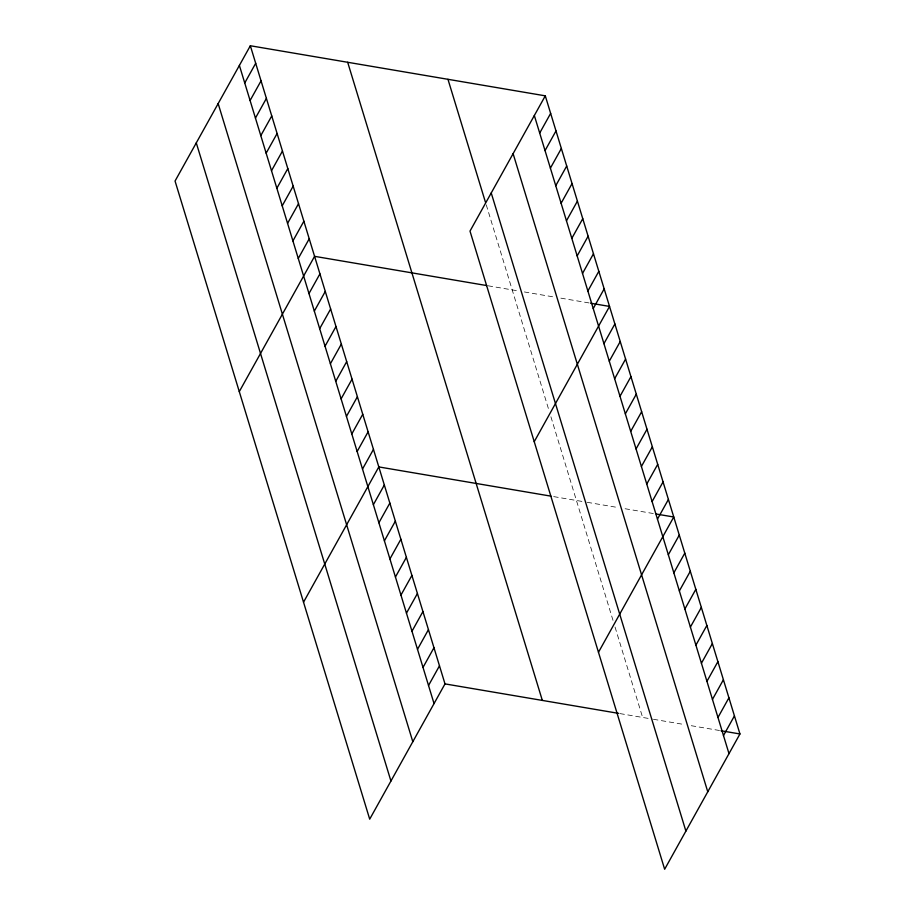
<?xml version="1.0" encoding="UTF-8"?>
<svg xmlns="http://www.w3.org/2000/svg" width="915" height="915" viewBox="0 0 915 915"><rect width="100%" height="100%" fill="white"/><g stroke="black" fill="none" stroke-linecap="round" stroke-linejoin="round"><path stroke-width="0.69" stroke-dasharray="4.58 3.43" d="M488.13 285.8L518.954 291.039M524.364 291.954L554.101 297.009M560.861 298.153L589.26 302.968M553.701 496.616L585.897 502.083M587.247 502.312L618.346 507.596M625.105 508.74L654.843 513.784M619.89 713.586L652.086 719.053M653.436 719.282L684.523 724.566M691.283 725.709L719.67 730.525M486.254 204.846L548.851 410.034M550.91 416.782L613.073 620.587M615.04 627.038L642.616 717.44"/><path stroke-width="1.37" d="M250.344 45.75L175.051 181.033L369.706 819.165L444.999 683.894L250.344 45.75L545.294 95.835L739.949 733.967L664.656 869.25L470.001 231.106L545.294 95.835M244.74 82.979L255.697 63.295M250.092 100.524L261.05 80.852M255.445 118.081L266.402 98.397M260.798 135.626L271.755 115.942M266.151 153.171L277.108 133.499M271.503 170.728L282.461 151.044M276.856 188.273L287.813 168.589M282.209 205.818L293.166 186.145M287.562 223.374L298.519 203.69M292.914 240.919L303.872 221.236M298.267 258.465L309.224 238.792M239.284 391.62L314.577 256.337L486.791 285.572M308.973 293.566L319.93 273.882M314.325 311.111L325.282 291.439M319.678 328.668L330.635 308.984M325.031 346.213L335.988 326.529M330.395 363.758L341.341 344.086M335.748 381.315L346.694 361.631M341.101 398.86L352.046 379.176M346.453 416.405L357.399 396.733M351.806 433.962L362.752 414.278M357.159 451.507L368.104 431.823M539.69 133.064L550.647 113.38M362.512 469.052L373.457 449.379M545.043 150.609L556 130.925M303.517 602.207L378.821 466.925L551.024 496.159M550.395 168.154L561.353 148.482M373.377 504.68L384.334 485.007M555.748 185.711L566.705 166.027M378.89 522.762L389.847 503.09M561.112 203.256L572.058 183.572M384.403 540.845L395.36 521.161M566.465 220.801L577.411 201.128M389.927 558.928L400.873 539.244M571.818 238.358L582.764 218.674M395.44 577.01L406.397 557.327M577.171 255.903L588.116 236.219M400.953 595.093L411.91 575.409M582.523 273.448L593.469 253.775M406.466 613.164L417.423 593.492M587.876 291.004L598.822 271.32M411.979 631.247L422.936 611.563M593.229 308.549L604.175 288.865M417.503 649.33L428.449 629.646M534.234 441.693L609.539 306.422L590.61 303.208M423.016 667.412L433.973 647.729M603.934 343.651L614.891 323.967M428.529 685.495L439.486 665.811M609.287 361.196L620.244 341.512M614.64 378.741L625.597 359.069M619.993 396.298L630.95 376.614M625.345 413.843L636.302 394.159M630.698 431.388L641.655 411.704M636.051 448.945L647.008 429.261M641.404 466.49L652.361 446.806M646.756 484.035L657.713 464.351M652.109 501.592L663.066 481.908M657.462 519.137L668.419 499.453M598.479 652.281L673.772 516.998L656.192 514.024M668.327 554.764L679.285 535.081M673.84 572.847L684.797 553.163M679.365 590.93L690.31 571.246M684.877 609.013L695.835 589.329M690.39 627.084L701.348 607.411M695.903 645.167L706.86 625.483M701.428 663.249L712.373 643.565M706.94 681.332L717.898 661.648M712.453 699.415L723.41 679.731M717.966 717.486L728.923 697.813M723.479 735.569L734.436 715.896M444.999 683.894L618.551 713.357M721.031 730.753L739.949 733.967M534.337 115.507L729.003 753.651M513.109 153.663L707.764 791.795M491.229 192.962L685.895 831.106M447.961 79.308L485.43 202.146M347.677 62.277L542.332 700.421M239.387 65.434L434.042 703.578M218.159 103.578L412.814 741.722M196.279 142.877L390.934 781.021"/></g></svg>
